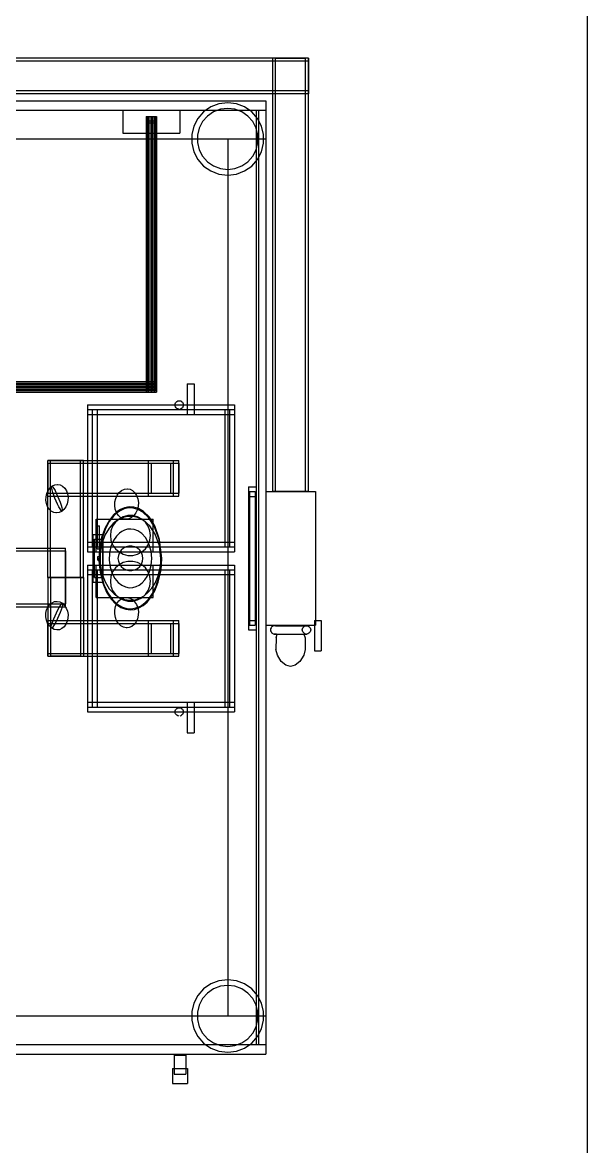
# Model space of a CAD drawing. Header units: millimetres. Extents: x -1355 to 669, y -1138 to 733.
# Drawn here: x 372 to 669, y -730 to -140 of the extents above; entities that cross this region are included whole.
import ezdxf

# ---------------------------------------------------------------- set-up
doc = ezdxf.new("R2010")
doc.units = ezdxf.units.MM
for name, color, linetype in [('BORDER', 7, 'Continuous'), ('HIDDEN', 8, 'Continuous'), ('VISIBLE', 7, 'Continuous')]:
    doc.layers.add(name, color=color, linetype=linetype)

msp = doc.modelspace()

# ---------------------------------------------------------------- linework, layer by layer
at = {"layer": 'BORDER'}
msp.add_lwpolyline([(-1355.28, -1138.44), (668.65, -1138.44), (668.65, 733.43), (-1355.28, 733.43)], close=True, dxfattribs=at)
at = {"layer": 'HIDDEN'}
for points in [[(522.35, -158.85), (-26.85, -158.85)], [(522.35, -158.85), (503.65, -158.85)], [(503.65, -386.2), (503.65, -158.85)], [(505.15, -386.2), (505.15, -158.85)], [(505.15, -386.2), (505.15, -158.85)], [(505.15, -158.85), (520.85, -158.85)], [(505.15, -158.85), (520.85, -158.85)], [(520.85, -386.2), (520.85, -158.85)], [(520.85, -386.2), (520.85, -158.85)], [(522.35, -386.2), (522.35, -158.85)], [(522.35, -158.85), (522.35, -177.55)], [(522.35, -160.35), (-26.85, -160.35)], [(522.35, -160.35), (-26.85, -160.35)], [(522.35, -176.05), (522.35, -160.35)], [(522.35, -176.05), (522.35, -160.35)], [(522.35, -176.05), (-26.85, -176.05)], [(522.35, -176.05), (-26.85, -176.05)], [(-500, -181.2), (500, -181.2)], [(-500, -181.2), (500, -181.2)], [(-500, -181.2), (500, -181.2)], [(-500, -181.2), (500, -181.2)], [(-500, -181.2), (500, -181.2)], [(-500, -181.2), (500, -181.2)], [(-500, -181.2), (500, -181.2)], [(522.35, -177.55), (-26.85, -177.55)], [(475.45, -182.75), (471.17, -184.37)], [(480, -182.2), (475.45, -182.75)], [(484.55, -182.75), (480, -182.2)], [(488.83, -184.37), (484.55, -182.75)], [(500, -181.2), (500, -681.2)], [(500, -181.2), (500, -681.2)], [(500, -181.2), (500, -681.2)], [(500, -181.2), (500, -186.2)], [(500, -181.2), (500, -186.2)], [(500, -181.2), (500, -201.2)], [(500, -181.2), (500, -201.2)], [(-500, -186.2), (500, -186.2)], [(-500, -186.2), (500, -186.2)], [(3.75, -186.2), (496.25, -186.2)], [(3.75, -186.2), (496.25, -186.2)], [(425, -186.2), (455, -186.2)], [(425, -186.2), (455, -186.2)], [(425, -186.2), (425, -198.2)], [(425, -186.2), (425, -198.2)], [(455, -186.2), (455, -198.2)], [(455, -186.2), (455, -198.2)], [(467.4, -186.98), (464.36, -190.41)], [(471.17, -184.37), (467.4, -186.98)], [(472.56, -187.03), (469.39, -189.22)], [(476.17, -185.66), (472.56, -187.03)], [(480, -185.2), (476.17, -185.66)], [(483.83, -185.66), (480, -185.2)], [(487.44, -187.03), (483.83, -185.66)], [(490.61, -189.22), (487.44, -187.03)], [(492.6, -186.98), (488.83, -184.37)], [(495.64, -190.41), (492.6, -186.98)], [(495, -186.2), (500, -186.2)], [(495, -186.2), (500, -186.2)], [(495, -186.2), (495, -676.2)], [(495, -186.2), (495, -676.2)], [(496.25, -186.2), (496.25, -676.2)], [(496.25, -186.2), (496.25, -676.2)], [(500, -186.2), (500, -676.2)], [(500, -186.2), (500, -676.2)], [(437.25, -189.45), (442.75, -189.45)], [(437.25, -189.45), (442.75, -189.45)], [(437.25, -189.45), (437.25, -333.95)], [(437.25, -189.45), (437.25, -333.95)], [(437.25, -191.7), (442.75, -191.7)], [(437.25, -191.7), (442.75, -191.7)], [(437.25, -191.7), (437.25, -192.7)], [(437.25, -191.7), (437.25, -192.7)], [(437.25, -192.7), (442.75, -192.7)], [(437.25, -192.7), (442.75, -192.7)], [(438.05, -189.95), (438.75, -189.95)], [(438.05, -189.95), (438.75, -189.95)], [(438.05, -189.95), (438.05, -333.45)], [(438.05, -189.95), (438.05, -333.45)], [(438.05, -192.7), (438.75, -192.7)], [(438.05, -192.7), (438.75, -192.7)], [(438.05, -192.7), (438.05, -193.05)], [(438.05, -192.7), (438.05, -193.05)], [(438.05, -193.05), (438.75, -193.05)], [(438.05, -193.05), (438.75, -193.05)], [(438.75, -189.95), (438.75, -333.45)], [(438.75, -189.95), (438.75, -333.45)], [(438.75, -192.7), (438.75, -193.05)], [(438.75, -192.7), (438.75, -193.05)], [(439.65, -189.95), (440.35, -189.95)], [(439.65, -189.95), (440.35, -189.95)], [(439.65, -189.95), (439.65, -333.45)], [(439.65, -189.95), (439.65, -333.45)], [(439.65, -192.7), (440.35, -192.7)], [(439.65, -192.7), (440.35, -192.7)], [(439.65, -192.7), (439.65, -193.05)], [(439.65, -192.7), (439.65, -193.05)], [(439.65, -193.05), (440.35, -193.05)], [(439.65, -193.05), (440.35, -193.05)], [(440.35, -189.95), (440.35, -333.45)], [(440.35, -189.95), (440.35, -333.45)], [(440.35, -192.7), (440.35, -193.05)], [(440.35, -192.7), (440.35, -193.05)], [(441.25, -189.95), (441.95, -189.95)], [(441.25, -189.95), (441.95, -189.95)], [(441.25, -189.95), (441.25, -333.45)], [(441.25, -189.95), (441.25, -333.45)], [(441.25, -192.7), (441.95, -192.7)], [(441.25, -192.7), (441.95, -192.7)], [(441.25, -192.7), (441.25, -193.05)], [(441.25, -192.7), (441.25, -193.05)], [(441.25, -193.05), (441.95, -193.05)], [(441.25, -193.05), (441.95, -193.05)], [(441.95, -189.95), (441.95, -333.45)], [(441.95, -189.95), (441.95, -333.45)], [(441.95, -192.7), (441.95, -193.05)], [(441.95, -192.7), (441.95, -193.05)], [(442.75, -189.45), (442.75, -333.95)], [(442.75, -189.45), (442.75, -333.95)], [(442.75, -191.7), (442.75, -192.7)], [(442.75, -191.7), (442.75, -192.7)], [(462.23, -194.46), (461.14, -198.91)], [(464.36, -190.41), (462.23, -194.46)], [(466.83, -192.11), (465.04, -195.52)], [(469.39, -189.22), (466.83, -192.11)], [(493.17, -192.11), (490.61, -189.22)], [(494.96, -195.52), (493.17, -192.11)], [(497.77, -194.46), (495.64, -190.41)], [(498.86, -198.91), (497.77, -194.46)], [(425, -198.2), (455, -198.2)], [(425, -198.2), (455, -198.2)], [(461.14, -198.91), (461.14, -203.49)], [(465.04, -195.52), (464.12, -199.27)], [(464.12, -199.27), (464.12, -203.13)], [(495.88, -199.27), (494.96, -195.52)], [(495.88, -203.13), (495.88, -199.27)], [(498.86, -203.49), (498.86, -198.91)], [(-500, -201.2), (500, -201.2)], [(-500, -201.2), (500, -201.2)], [(461.14, -203.49), (462.23, -207.94)], [(464.12, -203.13), (465.04, -206.87)], [(480, -201.2), (500, -201.2)], [(480, -201.2), (500, -201.2)], [(480, -201.2), (480, -661.2)], [(480, -201.2), (480, -661.2)], [(494.96, -206.87), (495.88, -203.13)], [(497.77, -207.94), (498.86, -203.49)], [(500, -201.2), (500, -661.2)], [(500, -201.2), (500, -661.2)], [(462.23, -207.94), (464.36, -211.99)], [(464.36, -211.99), (467.4, -215.42)], [(465.04, -206.87), (466.83, -210.29)], [(466.83, -210.29), (469.39, -213.17)], [(490.61, -213.17), (493.17, -210.29)], [(492.6, -215.42), (495.64, -211.99)], [(493.17, -210.29), (494.96, -206.87)], [(495.64, -211.99), (497.77, -207.94)], [(467.4, -215.42), (471.17, -218.02)], [(469.39, -213.17), (472.56, -215.37)], [(471.17, -218.02), (475.45, -219.65)], [(472.56, -215.37), (476.17, -216.73)], [(476.17, -216.73), (480, -217.2)], [(480, -217.2), (483.83, -216.73)], [(483.83, -216.73), (487.44, -215.37)], [(484.55, -219.65), (488.83, -218.02)], [(487.44, -215.37), (490.61, -213.17)], [(488.83, -218.02), (492.6, -215.42)], [(475.45, -219.65), (480, -220.2)], [(480, -220.2), (484.55, -219.65)], [(-137.75, -328.45), (442.75, -328.45)], [(-137.75, -328.45), (442.75, -328.45)], [(-137.25, -329.25), (442.25, -329.25)], [(-137.25, -329.25), (442.25, -329.25)], [(-137.25, -329.95), (442.25, -329.95)], [(-137.25, -329.95), (442.25, -329.95)], [(442.25, -329.25), (442.25, -329.95)], [(442.25, -329.25), (442.25, -329.95)], [(442.75, -328.45), (442.75, -333.95)], [(442.75, -328.45), (442.75, -333.95)], [(458.85, -329.7), (462.35, -329.7)], [(458.85, -329.7), (462.35, -329.7)], [(458.85, -329.7), (458.85, -345.7)], [(458.85, -329.7), (458.85, -345.7)], [(462.35, -329.7), (462.35, -345.7)], [(462.35, -329.7), (462.35, -345.7)], [(-137.75, -333.95), (442.75, -333.95)], [(-137.75, -333.95), (442.75, -333.95)], [(-137.25, -330.85), (442.25, -330.85)], [(-137.25, -330.85), (442.25, -330.85)], [(-137.25, -331.55), (442.25, -331.55)], [(-137.25, -331.55), (442.25, -331.55)], [(-137.25, -332.45), (442.25, -332.45)], [(-137.25, -332.45), (442.25, -332.45)], [(-137.25, -333.15), (442.25, -333.15)], [(-137.25, -333.15), (442.25, -333.15)], [(437.25, -333.95), (442.75, -333.95)], [(437.25, -333.95), (442.75, -333.95)], [(438.05, -333.45), (438.75, -333.45)], [(438.05, -333.45), (438.75, -333.45)], [(439.65, -333.45), (440.35, -333.45)], [(439.65, -333.45), (440.35, -333.45)], [(441.25, -333.45), (441.95, -333.45)], [(441.25, -333.45), (441.95, -333.45)], [(442.25, -330.85), (442.25, -331.55)], [(442.25, -330.85), (442.25, -331.55)], [(442.25, -332.45), (442.25, -333.15)], [(442.25, -332.45), (442.25, -333.15)], [(406.5, -340.7), (483.5, -340.7)], [(406.5, -340.7), (483.5, -340.7)], [(406.5, -340.7), (406.5, -345.7)], [(406.5, -340.7), (406.5, -345.7)], [(452.4, -340.7), (452.46, -340.17)], [(452.46, -341.22), (452.4, -340.7)], [(452.46, -340.17), (452.65, -339.68)], [(452.65, -341.72), (452.46, -341.22)], [(452.65, -339.68), (452.95, -339.24)], [(452.95, -342.16), (452.65, -341.72)], [(452.95, -339.24), (453.35, -338.89)], [(453.35, -338.89), (453.82, -338.64)], [(453.82, -338.64), (454.34, -338.51)], [(454.34, -338.51), (454.87, -338.51)], [(454.87, -338.51), (455.38, -338.64)], [(455.38, -338.64), (455.85, -338.89)], [(455.85, -338.89), (456.25, -339.24)], [(456.25, -339.24), (456.55, -339.68)], [(456.55, -341.72), (456.25, -342.16)], [(456.55, -339.68), (456.74, -340.17)], [(456.74, -341.22), (456.55, -341.72)], [(456.74, -340.17), (456.8, -340.7)], [(456.8, -340.7), (456.74, -341.22)], [(483.5, -340.7), (483.5, -345.7)], [(483.5, -340.7), (483.5, -345.7)], [(406.5, -343.2), (411.5, -343.2)], [(406.5, -343.2), (411.5, -343.2)], [(406.5, -343.2), (406.5, -415.2)], [(406.5, -343.2), (406.5, -415.2)], [(406.5, -345.7), (483.5, -345.7)], [(406.5, -345.7), (483.5, -345.7)], [(409, -343.2), (481, -343.2)], [(409, -343.2), (481, -343.2)], [(409, -343.2), (409, -415.2)], [(409, -343.2), (409, -415.2)], [(409, -343.2), (481, -343.2)], [(409, -343.2), (481, -343.2)], [(409, -343.2), (409, -415.2)], [(409, -343.2), (409, -415.2)], [(411.5, -343.2), (411.5, -415.2)], [(411.5, -343.2), (411.5, -415.2)], [(453.35, -342.51), (452.95, -342.16)], [(453.82, -342.76), (453.35, -342.51)], [(454.35, -342.89), (453.82, -342.76)], [(455.38, -342.76), (454.87, -342.88)], [(455.85, -342.51), (455.38, -342.76)], [(456.25, -342.16), (455.85, -342.51)], [(458.85, -345.7), (462.35, -345.7)], [(458.85, -345.7), (462.35, -345.7)], [(478.5, -343.2), (483.5, -343.2)], [(478.5, -343.2), (483.5, -343.2)], [(478.5, -343.2), (478.5, -415.2)], [(478.5, -343.2), (478.5, -415.2)], [(481, -343.2), (481, -415.2)], [(481, -343.2), (481, -415.2)], [(481, -343.2), (481, -415.2)], [(481, -343.2), (481, -415.2)], [(483.5, -343.2), (483.5, -415.2)], [(483.5, -343.2), (483.5, -415.2)], [(385.65, -431.2), (385.65, -369.85)], [(404.35, -369.85), (385.65, -369.85)], [(404.35, -369.85), (385.65, -369.85)], [(385.65, -431.2), (385.65, -369.85)], [(385.65, -369.85), (454.35, -369.85)], [(385.65, -388.55), (385.65, -369.85)], [(385.65, -369.85), (454.35, -369.85)], [(385.65, -388.55), (385.65, -369.85)], [(385.65, -371.35), (454.35, -371.35)], [(385.65, -371.35), (454.35, -371.35)], [(385.65, -371.35), (385.65, -387.05)], [(385.65, -371.35), (385.65, -387.05)], [(387.15, -431.2), (387.15, -369.85)], [(387.15, -431.2), (387.15, -369.85)], [(387.15, -369.85), (402.85, -369.85)], [(387.15, -369.85), (402.85, -369.85)], [(402.85, -431.2), (402.85, -369.85)], [(402.85, -431.2), (402.85, -369.85)], [(404.35, -431.2), (404.35, -369.85)], [(404.35, -431.2), (404.35, -369.85)], [(438.41, -369.85), (451.59, -369.85)], [(438.41, -369.85), (451.59, -369.85)], [(438.41, -388.55), (438.41, -369.85)], [(438.41, -388.55), (438.41, -369.85)], [(439.91, -371.35), (450.09, -371.35)], [(439.91, -371.35), (439.91, -387.05)], [(439.91, -371.35), (450.09, -371.35)], [(439.91, -371.35), (439.91, -387.05)], [(450.09, -371.35), (450.09, -387.05)], [(450.09, -371.35), (450.09, -387.05)], [(451.59, -388.55), (451.59, -369.85)], [(451.59, -388.55), (451.59, -369.85)], [(454.35, -388.55), (454.35, -369.85)], [(454.35, -388.55), (454.35, -369.85)], [(454.35, -371.35), (454.35, -387.05)], [(454.35, -371.35), (454.35, -387.05)], [(388.08, -383.23), (389.41, -382.61)], [(389.41, -382.61), (390.81, -382.42)], [(390.81, -382.42), (391.01, -382.43)], [(391.01, -382.43), (392.19, -382.66)], [(392.19, -382.66), (393.48, -383.33)], [(384.69, -390.7), (384.77, -388.9)], [(384.77, -388.9), (385.18, -387.15)], [(385.18, -387.15), (385.9, -385.56)], [(385.65, -387.05), (454.35, -387.05)], [(385.65, -387.05), (454.35, -387.05)], [(385.65, -388.55), (454.35, -388.55)], [(385.65, -388.55), (454.35, -388.55)], [(385.9, -385.56), (386.88, -384.23)], [(386.88, -384.23), (388.08, -383.23)], [(387.62, -383.6), (387.71, -383.28)], [(387.7, -384.29), (387.62, -383.6)], [(387.94, -385.31), (387.7, -384.29)], [(387.71, -383.28), (387.73, -383.26)], [(387.73, -383.26), (387.96, -383.34)], [(388.33, -386.59), (387.94, -385.31)], [(387.96, -383.34), (388.36, -383.78)], [(388.85, -388.07), (388.33, -386.59)], [(388.36, -383.78), (388.88, -384.58)], [(389.46, -389.65), (388.85, -388.07)], [(388.88, -384.58), (389.5, -385.69)], [(389.5, -385.69), (390.17, -387.05)], [(390.17, -387.05), (390.87, -388.57)], [(390.87, -388.57), (391.54, -390.16)], [(393.48, -383.33), (394.59, -384.37)], [(394.59, -384.37), (395.46, -385.74)], [(395.46, -385.74), (396.04, -387.35)], [(396.04, -387.35), (396.31, -389.11)], [(421.32, -389.76), (422.09, -388.06)], [(422.09, -388.06), (423.14, -386.64)], [(423.14, -386.64), (424.42, -385.57)], [(424.42, -385.57), (425.84, -384.91)], [(425.84, -384.91), (427.33, -384.71)], [(427.33, -384.71), (427.55, -384.72)], [(427.55, -384.72), (428.81, -384.97)], [(428.81, -384.97), (430.18, -385.68)], [(430.18, -385.68), (431.36, -386.8)], [(431.36, -386.8), (432.29, -388.26)], [(432.29, -388.26), (432.91, -389.97)], [(438.41, -388.55), (451.59, -388.55)], [(438.41, -388.55), (451.59, -388.55)], [(439.91, -387.05), (450.09, -387.05)], [(439.91, -387.05), (450.09, -387.05)], [(491, -383.7), (495, -383.7)], [(491, -383.7), (495, -383.7)], [(491, -383.7), (491, -458.7)], [(491, -383.7), (491, -458.7)], [(491, -383.7), (495, -383.7)], [(491, -383.7), (495, -383.7)], [(491, -383.7), (491, -458.7)], [(491, -383.7), (491, -458.7)], [(491, -383.7), (495, -383.7)], [(491, -383.7), (495, -383.7)], [(491, -383.7), (491, -388.7)], [(491, -383.7), (491, -388.7)], [(491, -388.7), (495, -388.7)], [(491, -388.7), (495, -388.7)], [(491.5, -386.2), (494.5, -386.2)], [(491.5, -386.2), (494.5, -386.2)], [(491.5, -386.2), (491.5, -456.2)], [(491.5, -386.2), (491.5, -456.2)], [(494.5, -386.2), (494.5, -456.2)], [(494.5, -386.2), (494.5, -456.2)], [(495, -383.7), (495, -458.7)], [(495, -383.7), (495, -458.7)], [(495, -383.7), (495, -458.7)], [(495, -383.7), (495, -458.7)], [(495, -383.7), (495, -388.7)], [(495, -383.7), (495, -388.7)], [(500, -386.2), (526, -386.2)], [(500, -386.2), (500, -456.2)], [(500, -386.2), (500, -456.2)], [(522.35, -386.2), (503.65, -386.2)], [(522.35, -386.2), (503.65, -386.2)], [(505.15, -386.2), (520.85, -386.2)], [(505.15, -386.2), (520.85, -386.2)], [(526, -386.2), (526, -456.2)], [(384.96, -392.46), (384.69, -390.7)], [(385.54, -394.07), (384.96, -392.46)], [(386.41, -395.44), (385.54, -394.07)], [(390.13, -391.25), (389.46, -389.65)], [(390.83, -392.77), (390.13, -391.25)], [(391.5, -394.13), (390.83, -392.77)], [(392.12, -395.24), (391.5, -394.13)], [(391.54, -390.16), (392.15, -391.75)], [(392.15, -391.75), (392.67, -393.23)], [(392.67, -393.23), (393.06, -394.51)], [(393.06, -394.51), (393.3, -395.53)], [(395.1, -394.25), (394.12, -395.59)], [(395.82, -392.67), (395.1, -394.25)], [(396.23, -390.92), (395.82, -392.67)], [(396.31, -389.11), (396.23, -390.92)], [(420.81, -393.55), (420.89, -391.62)], [(421.09, -395.42), (420.81, -393.55)], [(420.89, -391.62), (421.32, -389.76)], [(425.99, -394.65), (423.85, -395.55)], [(428.05, -394.78), (425.78, -395.27)], [(428.3, -394.22), (425.99, -394.65)], [(430.44, -394.84), (428.05, -394.78)], [(430.72, -394.35), (428.3, -394.22)], [(432.87, -395.51), (430.44, -394.84)], [(433.18, -395.08), (430.72, -394.35)], [(433.11, -393.78), (432.68, -395.64)], [(432.91, -389.97), (433.19, -391.85)], [(433.19, -391.85), (433.11, -393.78)], [(387.52, -396.49), (386.41, -395.44)], [(388.81, -397.16), (387.52, -396.49)], [(389.87, -397.38), (388.81, -397.16)], [(390.19, -397.4), (389.87, -397.38)], [(391.59, -397.21), (390.19, -397.4)], [(392.92, -396.59), (391.59, -397.21)], [(392.64, -396.04), (392.12, -395.24)], [(393.04, -396.48), (392.64, -396.04)], [(394.12, -395.59), (392.92, -396.59)], [(393.27, -396.56), (393.04, -396.48)], [(393.29, -396.54), (393.27, -396.56)], [(393.38, -396.22), (393.29, -396.54)], [(393.3, -395.53), (393.38, -396.22)], [(411, -417.7), (411, -400.7)], [(411, -417.7), (411, -400.7)], [(411, -400.7), (441, -400.7)], [(411, -400.7), (441, -400.7)], [(420.11, -399.1), (417.95, -401.88)], [(420.18, -398.37), (417.99, -401.09)], [(421.8, -397.51), (420.11, -399.1)], [(421.91, -396.82), (420.18, -398.37)], [(421.71, -397.14), (421.09, -395.42)], [(423.04, -400.56), (421.14, -402.24)], [(423.04, -400.56), (421.14, -402.24)], [(422.64, -398.6), (421.71, -397.14)], [(423.64, -400.47), (421.74, -401.59)], [(423.68, -396.21), (421.8, -397.51)], [(423.85, -395.55), (421.91, -396.82)], [(423.82, -399.72), (422.64, -398.6)], [(425.28, -399.38), (423.04, -400.56)], [(425.28, -399.38), (423.04, -400.56)], [(425.76, -399.65), (423.64, -400.47)], [(425.78, -395.27), (423.68, -396.21)], [(425.19, -400.43), (423.82, -399.72)], [(426.32, -400.67), (425.19, -400.43)], [(427.73, -398.77), (425.28, -399.38)], [(427.73, -398.77), (425.28, -399.38)], [(428.06, -399.24), (425.76, -399.65)], [(426.67, -400.69), (426.32, -400.67)], [(428.16, -400.48), (426.67, -400.69)], [(430.27, -398.77), (427.73, -398.77)], [(430.27, -398.77), (427.73, -398.77)], [(430.49, -399.29), (428.06, -399.24)], [(429.58, -399.83), (428.16, -400.48)], [(430.86, -398.76), (429.58, -399.83)], [(432.72, -399.38), (430.27, -398.77)], [(432.72, -399.38), (430.27, -398.77)], [(433.23, -399.98), (430.49, -399.29)], [(431.91, -397.33), (430.86, -398.76)], [(432.68, -395.64), (431.91, -397.33)], [(434.96, -400.56), (432.72, -399.38)], [(434.96, -400.56), (432.72, -399.38)], [(435.53, -396.99), (432.87, -395.51)], [(435.85, -396.64), (433.18, -395.08)], [(436.19, -401.55), (433.23, -399.98)], [(436.86, -402.24), (434.96, -400.56)], [(436.86, -402.24), (434.96, -400.56)], [(438.48, -399.76), (435.53, -396.99)], [(438.81, -399.49), (435.85, -396.64)], [(441.41, -404.24), (438.48, -399.76)], [(441.75, -404.06), (438.81, -399.49)], [(441, -417.7), (441, -400.7)], [(441, -417.7), (441, -400.7)], [(411.6, -416.2), (411.6, -404.2)], [(411.6, -416.2), (411.6, -404.2)], [(411.6, -404.2), (412.8, -404.2)], [(411.6, -404.2), (412.8, -404.2)], [(412.8, -416.2), (412.8, -404.2)], [(412.8, -416.2), (412.8, -404.2)], [(415.73, -405.15), (413.92, -410.24)], [(415.75, -406.03), (414.03, -411.18)], [(417.85, -405.42), (415.66, -409.04)], [(417.99, -401.09), (415.73, -405.15)], [(417.95, -401.88), (415.75, -406.03)], [(420.04, -402.98), (417.85, -405.42)], [(418.81, -406.69), (418.5, -409.2)], [(418.81, -406.69), (418.5, -409.2)], [(419.7, -404.32), (418.81, -406.69)], [(419.7, -404.32), (418.81, -406.69)], [(421.14, -402.24), (419.7, -404.32)], [(421.14, -402.24), (419.7, -404.32)], [(421.74, -401.59), (420.04, -402.98)], [(425.98, -406.37), (424.55, -407.07)], [(427.55, -405.93), (425.98, -406.37)], [(429.23, -405.8), (427.55, -405.93)], [(430.97, -406.04), (429.23, -405.8)], [(432.91, -406.77), (430.97, -406.04)], [(434.93, -408.14), (432.91, -406.77)], [(439.16, -404.21), (436.19, -401.55)], [(438.3, -404.32), (436.86, -402.24)], [(438.3, -404.32), (436.86, -402.24)], [(439.19, -406.69), (438.3, -404.32)], [(439.19, -406.69), (438.3, -404.32)], [(442.07, -408.51), (439.16, -404.21)], [(439.5, -409.2), (439.19, -406.69)], [(439.5, -409.2), (439.19, -406.69)], [(444.01, -411.37), (441.41, -404.24)], [(444.34, -411.27), (441.75, -404.06)], [(409.5, -433.7), (409.5, -408.7)], [(409.5, -433.7), (409.5, -408.7)], [(409.5, -408.7), (414.5, -408.7)], [(409.5, -408.7), (414.5, -408.7)], [(410.25, -431.2), (410.25, -411.2)], [(410.25, -431.2), (410.25, -411.2)], [(410.25, -411.2), (414.75, -411.2)], [(410.25, -411.2), (414.75, -411.2)], [(413.92, -410.24), (412.79, -416.12)], [(414.03, -411.18), (413.03, -417.09)], [(415.66, -409.04), (414, -413.54)], [(414.5, -433.7), (414.5, -408.7)], [(414.5, -433.7), (414.5, -408.7)], [(414.75, -431.2), (414.75, -411.2)], [(414.75, -431.2), (414.75, -411.2)], [(418.5, -409.2), (418.81, -411.71)], [(418.5, -409.2), (418.81, -411.71)], [(420.09, -411.87), (418.78, -414.89)], [(418.81, -411.71), (419.7, -414.08)], [(418.81, -411.71), (419.7, -414.08)], [(421.72, -409.5), (420.09, -411.87)], [(423.29, -407.95), (421.72, -409.5)], [(424.55, -407.07), (423.29, -407.95)], [(436.89, -410.27), (434.93, -408.14)], [(438.71, -413.52), (436.89, -410.27)], [(438.3, -414.08), (439.19, -411.71)], [(438.3, -414.08), (439.19, -411.71)], [(439.19, -411.71), (439.5, -409.2)], [(439.19, -411.71), (439.5, -409.2)], [(444.26, -414.59), (442.07, -408.51)], [(445.17, -421.2), (444.01, -411.37)], [(445.5, -421.2), (444.34, -411.27)], [(64.6, -415.8), (395, -415.8)], [(64.6, -415.8), (395, -415.8)], [(64.6, -417.3), (395, -417.3)], [(64.6, -417.3), (395, -417.3)], [(395, -446.6), (395, -415.8)], [(395, -446.6), (395, -415.8)], [(395, -417.3), (395, -445.1)], [(395, -417.3), (395, -445.1)], [(406.5, -412.7), (483.5, -412.7)], [(406.5, -412.7), (483.5, -412.7)], [(406.5, -412.7), (406.5, -417.7)], [(406.5, -412.7), (406.5, -417.7)], [(406.5, -415.2), (411.5, -415.2)], [(406.5, -415.2), (411.5, -415.2)], [(406.5, -417.7), (483.5, -417.7)], [(406.5, -417.7), (483.5, -417.7)], [(409, -415.2), (481, -415.2)], [(409, -415.2), (481, -415.2)], [(409, -415.2), (481, -415.2)], [(409, -415.2), (481, -415.2)], [(411, -417.7), (441, -417.7)], [(411, -417.7), (441, -417.7)], [(411.6, -416.2), (412.8, -416.2)], [(411.6, -416.2), (412.8, -416.2)], [(412.79, -416.12), (412.52, -422.41)], [(413.03, -417.09), (412.88, -423.33)], [(414, -413.54), (413.11, -418.65)], [(417.99, -418.41), (417.82, -422.17)], [(418.78, -414.89), (417.99, -418.41)], [(419.7, -414.08), (421.14, -416.16)], [(419.7, -414.08), (421.14, -416.16)], [(421.14, -416.16), (423.04, -417.84)], [(421.14, -416.16), (423.04, -417.84)], [(423.24, -418.18), (422.69, -419.64)], [(423.24, -418.18), (422.69, -419.64)], [(423.04, -417.84), (425.28, -419.02)], [(423.04, -417.84), (425.28, -419.02)], [(424.13, -416.89), (423.24, -418.18)], [(424.13, -416.89), (423.24, -418.18)], [(425.31, -415.85), (424.13, -416.89)], [(425.31, -415.85), (424.13, -416.89)], [(426.7, -415.12), (425.31, -415.85)], [(426.7, -415.12), (425.31, -415.85)], [(428.22, -414.75), (426.7, -415.12)], [(428.22, -414.75), (426.7, -415.12)], [(429.78, -414.75), (428.22, -414.75)], [(429.78, -414.75), (428.22, -414.75)], [(431.3, -415.12), (429.78, -414.75)], [(431.3, -415.12), (429.78, -414.75)], [(432.69, -415.85), (431.3, -415.12)], [(432.69, -415.85), (431.3, -415.12)], [(433.87, -416.89), (432.69, -415.85)], [(433.87, -416.89), (432.69, -415.85)], [(432.72, -419.02), (434.96, -417.84)], [(432.72, -419.02), (434.96, -417.84)], [(434.76, -418.18), (433.87, -416.89)], [(434.76, -418.18), (433.87, -416.89)], [(435.31, -419.64), (434.76, -418.18)], [(435.31, -419.64), (434.76, -418.18)], [(434.96, -417.84), (436.86, -416.16)], [(434.96, -417.84), (436.86, -416.16)], [(436.86, -416.16), (438.3, -414.08)], [(436.86, -416.16), (438.3, -414.08)], [(439.86, -417.44), (438.71, -413.52)], [(440.2, -421.2), (439.86, -417.44)], [(445, -421.2), (444.26, -414.59)], [(478.5, -415.2), (483.5, -415.2)], [(478.5, -415.2), (483.5, -415.2)], [(483.5, -412.7), (483.5, -417.7)], [(483.5, -412.7), (483.5, -417.7)], [(411.9, -422.1), (411.9, -420.3)], [(411.9, -422.1), (411.9, -420.3)], [(411.9, -420.3), (412.9, -420.3)], [(411.9, -420.3), (412.9, -420.3)], [(411.9, -422.1), (412.9, -422.1)], [(411.9, -422.1), (412.9, -422.1)], [(412.52, -422.41), (413.13, -428.6)], [(412.88, -423.33), (413.63, -429.39)], [(412.9, -422.1), (412.9, -420.3)], [(412.9, -422.1), (412.9, -420.3)], [(413.11, -418.65), (413.13, -423.97)], [(413.13, -423.97), (414.06, -429.06)], [(417.82, -422.17), (418.32, -425.85)], [(422.69, -419.64), (422.5, -421.2)], [(422.69, -419.64), (422.5, -421.2)], [(422.5, -421.2), (422.69, -422.75)], [(422.5, -421.2), (422.69, -422.75)], [(422.69, -422.75), (423.24, -424.22)], [(422.69, -422.75), (423.24, -424.22)], [(425.28, -423.38), (423.04, -424.56)], [(425.28, -423.38), (423.04, -424.56)], [(423.24, -424.22), (424.13, -425.51)], [(423.24, -424.22), (424.13, -425.51)], [(425.28, -419.02), (427.73, -419.62)], [(425.28, -419.02), (427.73, -419.62)], [(427.73, -422.77), (425.28, -423.38)], [(427.73, -422.77), (425.28, -423.38)], [(427.73, -419.62), (430.27, -419.62)], [(427.73, -419.62), (430.27, -419.62)], [(430.27, -422.77), (427.73, -422.77)], [(430.27, -422.77), (427.73, -422.77)], [(430.27, -419.62), (432.72, -419.02)], [(430.27, -419.62), (432.72, -419.02)], [(432.72, -423.38), (430.27, -422.77)], [(432.72, -423.38), (430.27, -422.77)], [(434.96, -424.56), (432.72, -423.38)], [(434.96, -424.56), (432.72, -423.38)], [(433.87, -425.51), (434.76, -424.22)], [(433.87, -425.51), (434.76, -424.22)], [(434.76, -424.22), (435.31, -422.75)], [(434.76, -424.22), (435.31, -422.75)], [(435.5, -421.2), (435.31, -419.64)], [(435.5, -421.2), (435.31, -419.64)], [(435.31, -422.75), (435.5, -421.2)], [(435.31, -422.75), (435.5, -421.2)], [(439.87, -424.93), (440.12, -423.02)], [(440.12, -423.02), (440.2, -421.2)], [(444.61, -426.05), (444.91, -423.57)], [(444.91, -423.57), (445, -421.2)], [(444.93, -425.74), (445.17, -421.2)], [(445.07, -427.32), (445.5, -421.2)], [(406.5, -424.7), (483.5, -424.7)], [(406.5, -424.7), (483.5, -424.7)], [(406.5, -424.7), (406.5, -429.7)], [(406.5, -424.7), (406.5, -429.7)], [(406.5, -427.2), (411.5, -427.2)], [(406.5, -427.2), (411.5, -427.2)], [(406.5, -427.2), (406.5, -499.2)], [(406.5, -427.2), (406.5, -499.2)], [(406.5, -429.7), (483.5, -429.7)], [(406.5, -429.7), (483.5, -429.7)], [(409, -427.2), (481, -427.2)], [(409, -427.2), (481, -427.2)], [(409, -427.2), (409, -499.2)], [(409, -427.2), (409, -499.2)], [(409, -427.2), (481, -427.2)], [(409, -427.2), (481, -427.2)], [(409, -427.2), (409, -499.2)], [(409, -427.2), (409, -499.2)], [(411, -441.7), (411, -424.7)], [(411, -441.7), (411, -424.7)], [(411, -424.7), (441, -424.7)], [(411, -424.7), (441, -424.7)], [(411.5, -427.2), (411.5, -499.2)], [(411.5, -427.2), (411.5, -499.2)], [(413.13, -428.6), (414.55, -434.22)], [(413.63, -429.39), (415.14, -434.82)], [(414.06, -429.06), (415.75, -433.52)], [(418.32, -425.85), (419.4, -429.14)], [(419.7, -428.32), (418.81, -430.69)], [(419.7, -428.32), (418.81, -430.69)], [(419.4, -429.14), (420.9, -431.83)], [(421.14, -426.24), (419.7, -428.32)], [(421.14, -426.24), (419.7, -428.32)], [(423.04, -424.56), (421.14, -426.24)], [(423.04, -424.56), (421.14, -426.24)], [(424.13, -425.51), (425.31, -426.55)], [(424.13, -425.51), (425.31, -426.55)], [(425.31, -426.55), (426.7, -427.28)], [(425.31, -426.55), (426.7, -427.28)], [(426.7, -427.28), (428.22, -427.65)], [(426.7, -427.28), (428.22, -427.65)], [(428.22, -427.65), (429.78, -427.65)], [(428.22, -427.65), (429.78, -427.65)], [(429.78, -427.65), (431.3, -427.28)], [(429.78, -427.65), (431.3, -427.28)], [(431.3, -427.28), (432.69, -426.55)], [(431.3, -427.28), (432.69, -426.55)], [(432.69, -426.55), (433.87, -425.51)], [(432.69, -426.55), (433.87, -425.51)], [(436.86, -426.24), (434.96, -424.56)], [(436.86, -426.24), (434.96, -424.56)], [(438.3, -428.32), (436.86, -426.24)], [(438.3, -428.32), (436.86, -426.24)], [(437.84, -430.65), (439.04, -428.02)], [(439.19, -430.69), (438.3, -428.32)], [(439.19, -430.69), (438.3, -428.32)], [(439.04, -428.02), (439.87, -424.93)], [(441, -441.7), (441, -424.7)], [(441, -441.7), (441, -424.7)], [(443.53, -430.41), (444.61, -426.05)], [(443.61, -433.73), (445.07, -427.32)], [(444.13, -430.52), (444.93, -425.74)], [(478.5, -427.2), (483.5, -427.2)], [(478.5, -427.2), (483.5, -427.2)], [(478.5, -427.2), (478.5, -499.2)], [(478.5, -427.2), (478.5, -499.2)], [(481, -427.2), (481, -499.2)], [(481, -427.2), (481, -499.2)], [(481, -427.2), (481, -499.2)], [(481, -427.2), (481, -499.2)], [(483.5, -424.7), (483.5, -429.7)], [(483.5, -424.7), (483.5, -429.7)], [(483.5, -427.2), (483.5, -499.2)], [(483.5, -427.2), (483.5, -499.2)], [(404.35, -431.2), (385.65, -431.2)], [(404.35, -431.2), (385.65, -431.2)], [(385.65, -431.2), (404.35, -431.2)], [(385.65, -431.2), (404.35, -431.2)], [(385.65, -431.2), (385.65, -472.55)], [(385.65, -431.2), (385.65, -472.55)], [(387.15, -431.2), (402.85, -431.2)], [(387.15, -431.2), (402.85, -431.2)], [(387.15, -431.2), (387.15, -472.55)], [(387.15, -431.2), (387.15, -472.55)], [(402.85, -431.2), (387.15, -431.2)], [(402.85, -431.2), (387.15, -431.2)], [(402.85, -431.2), (402.85, -472.55)], [(402.85, -431.2), (402.85, -472.55)], [(404.35, -431.2), (404.35, -472.55)], [(404.35, -431.2), (404.35, -472.55)], [(409.5, -433.7), (414.5, -433.7)], [(409.5, -433.7), (414.5, -433.7)], [(410.25, -431.2), (414.75, -431.2)], [(410.25, -431.2), (414.75, -431.2)], [(414.55, -434.22), (416.56, -438.93)], [(415.14, -434.82), (417.21, -439.31)], [(415.75, -433.52), (417.95, -437.11)], [(418.81, -430.69), (418.5, -433.2)], [(418.81, -430.69), (418.5, -433.2)], [(418.5, -433.2), (418.81, -435.71)], [(418.5, -433.2), (418.81, -435.71)], [(418.81, -435.71), (419.7, -438.08)], [(418.81, -435.71), (419.7, -438.08)], [(420.9, -431.83), (422.62, -433.86)], [(422.62, -433.86), (424.47, -435.28)], [(424.47, -435.28), (426.42, -436.18)], [(426.42, -436.18), (428.38, -436.58)], [(430.27, -436.5), (431.99, -436.04)], [(431.99, -436.04), (433.67, -435.19)], [(433.67, -435.19), (435.25, -433.98)], [(435.25, -433.98), (436.65, -432.44)], [(436.65, -432.44), (437.84, -430.65)], [(438.3, -438.08), (439.19, -435.71)], [(438.3, -438.08), (439.19, -435.71)], [(439.5, -433.2), (439.19, -430.69)], [(439.5, -433.2), (439.19, -430.69)], [(439.19, -435.71), (439.5, -433.2)], [(439.19, -435.71), (439.5, -433.2)], [(440.31, -436.75), (441.92, -434.17)], [(440.56, -439.69), (442.58, -435.57)], [(441.78, -438.28), (443.61, -433.73)], [(441.92, -434.17), (443.53, -430.41)], [(442.58, -435.57), (444.13, -430.52)], [(411, -441.7), (441, -441.7)], [(411, -441.7), (441, -441.7)], [(416.56, -438.93), (418.92, -442.58)], [(417.21, -439.31), (419.59, -442.72)], [(417.95, -437.11), (420.42, -439.77)], [(419.7, -438.08), (421.14, -440.16)], [(419.7, -438.08), (421.14, -440.16)], [(420.42, -439.77), (423.1, -441.65)], [(421.14, -440.16), (423.04, -441.84)], [(421.14, -440.16), (423.04, -441.84)], [(423.04, -441.84), (425.28, -443.02)], [(423.04, -441.84), (425.28, -443.02)], [(423.1, -441.65), (425.94, -442.79)], [(424.24, -442.46), (425.66, -441.85)], [(425.66, -441.85), (426.59, -441.71)], [(426.59, -441.71), (427.15, -441.71)], [(427.15, -441.71), (428.63, -442.03)], [(428.38, -436.58), (430.27, -436.5)], [(428.63, -442.03), (430.02, -442.79)], [(431.44, -442.94), (433.87, -442.15)], [(432.72, -443.02), (434.96, -441.84)], [(432.72, -443.02), (434.96, -441.84)], [(433.87, -442.15), (436.22, -440.83)], [(434.96, -441.84), (436.86, -440.16)], [(434.96, -441.84), (436.86, -440.16)], [(436.22, -440.83), (438.39, -439.01)], [(436.86, -440.16), (438.3, -438.08)], [(436.86, -440.16), (438.3, -438.08)], [(437.73, -444.11), (439.62, -441.86)], [(438.39, -439.01), (440.31, -436.75)], [(438.69, -442.38), (440.56, -439.69)], [(439.62, -441.86), (441.78, -438.28)], [(64.6, -445.1), (395, -445.1)], [(64.6, -445.1), (395, -445.1)], [(64.6, -446.6), (395, -446.6)], [(64.6, -446.6), (395, -446.6)], [(385.1, -448.27), (385.78, -446.71)], [(385.78, -446.71), (386.74, -445.42)], [(386.74, -445.42), (387.91, -444.46)], [(387.91, -444.46), (389.24, -443.89)], [(389.24, -443.89), (390.12, -443.76)], [(390.12, -443.76), (390.64, -443.76)], [(390.64, -443.76), (392.03, -444.06)], [(390.96, -448.21), (391.67, -446.9)], [(391.67, -446.9), (392.32, -445.85)], [(392.03, -444.06), (393.33, -444.77)], [(392.32, -445.85), (392.86, -445.11)], [(393.18, -446.87), (392.74, -448.17)], [(392.86, -445.11), (393.26, -444.72)], [(393.46, -445.83), (393.18, -446.87)], [(393.26, -444.72), (393.46, -444.68)], [(393.33, -444.77), (394.47, -445.87)], [(393.46, -444.68), (393.5, -444.72)], [(393.57, -445.09), (393.46, -445.83)], [(393.5, -444.72), (393.57, -445.09)], [(394.47, -445.87), (395.38, -447.27)], [(395.38, -447.27), (396, -448.91)], [(418.92, -442.58), (421.45, -445.2)], [(419.59, -442.72), (422.13, -445.15)], [(420.84, -448.37), (421.24, -446.53)], [(421.24, -446.53), (421.97, -444.86)], [(421.45, -445.2), (424.03, -446.95)], [(421.97, -444.86), (422.99, -443.48)], [(422.13, -445.15), (424.78, -446.74)], [(422.99, -443.48), (424.24, -442.46)], [(424.03, -446.95), (426.68, -447.93)], [(424.78, -446.74), (427.19, -447.49)], [(425.28, -443.02), (427.73, -443.62)], [(425.28, -443.02), (427.73, -443.62)], [(425.94, -442.79), (428.76, -443.2)], [(426.68, -447.93), (428.99, -448.2)], [(427.19, -447.49), (429.51, -447.65)], [(427.73, -443.62), (430.27, -443.62)], [(427.73, -443.62), (430.27, -443.62)], [(428.76, -443.2), (431.44, -442.94)], [(428.99, -448.2), (431.21, -447.95)], [(429.51, -447.65), (431.89, -447.23)], [(430.02, -442.79), (431.23, -443.96)], [(430.27, -443.62), (432.72, -443.02)], [(430.27, -443.62), (432.72, -443.02)], [(431.21, -447.95), (433.46, -447.2)], [(431.23, -443.96), (432.2, -445.46)], [(431.89, -447.23), (434.28, -446.21)], [(432.2, -445.46), (432.87, -447.21)], [(432.87, -447.21), (433.19, -449.1)], [(433.46, -447.2), (435.65, -445.91)], [(434.28, -446.21), (436.57, -444.58)], [(435.65, -445.91), (437.73, -444.11)], [(436.57, -444.58), (438.69, -442.38)], [(384.7, -451.81), (384.73, -450.01)], [(385, -453.59), (384.7, -451.81)], [(384.73, -450.01), (385.1, -448.27)], [(385.62, -455.22), (385, -453.59)], [(385.65, -453.85), (454.35, -453.85)], [(385.65, -472.55), (385.65, -453.85)], [(385.65, -453.85), (454.35, -453.85)], [(385.65, -472.55), (385.65, -453.85)], [(388.26, -454.32), (388.83, -452.84)], [(388.83, -452.84), (389.5, -451.27)], [(389.5, -451.27), (390.22, -449.69)], [(390.78, -452.8), (390.04, -454.29)], [(390.22, -449.69), (390.96, -448.21)], [(391.5, -451.23), (390.78, -452.8)], [(392.17, -449.66), (391.5, -451.23)], [(392.74, -448.17), (392.17, -449.66)], [(396.27, -452.49), (395.9, -454.22)], [(396, -448.91), (396.3, -450.68)], [(396.3, -450.68), (396.27, -452.49)], [(420.81, -450.3), (420.84, -448.37)], [(421.13, -452.19), (420.81, -450.3)], [(421.8, -453.94), (421.13, -452.19)], [(422.77, -455.44), (421.8, -453.94)], [(432.76, -452.87), (432.03, -454.54)], [(433.16, -451.02), (432.76, -452.87)], [(433.19, -449.1), (433.16, -451.02)], [(438.41, -453.85), (451.59, -453.85)], [(438.41, -453.85), (451.59, -453.85)], [(438.41, -472.55), (438.41, -453.85)], [(438.41, -472.55), (438.41, -453.85)], [(451.59, -472.55), (451.59, -453.85)], [(451.59, -472.55), (451.59, -453.85)], [(454.35, -472.55), (454.35, -453.85)], [(454.35, -472.55), (454.35, -453.85)], [(491, -453.7), (495, -453.7)], [(491, -453.7), (495, -453.7)], [(491, -453.7), (491, -458.7)], [(491, -453.7), (491, -458.7)], [(495, -453.7), (495, -458.7)], [(495, -453.7), (495, -458.7)], [(525.57, -453.7), (526, -453.7)], [(525.57, -453.7), (529.07, -453.7)], [(525.57, -453.7), (525.57, -456.2)], [(525.57, -453.7), (525.57, -469.7)], [(529.07, -453.7), (529.07, -469.7)], [(386.53, -456.63), (385.62, -455.22)], [(385.65, -455.35), (454.35, -455.35)], [(385.65, -455.35), (454.35, -455.35)], [(385.65, -455.35), (385.65, -471.05)], [(385.65, -455.35), (385.65, -471.05)], [(387.67, -457.72), (386.53, -456.63)], [(387.43, -457.4), (387.54, -456.67)], [(387.5, -457.78), (387.43, -457.4)], [(387.54, -457.81), (387.5, -457.78)], [(387.54, -456.67), (387.82, -455.62)], [(387.74, -457.77), (387.54, -457.81)], [(388.97, -458.44), (387.67, -457.72)], [(388.14, -457.39), (387.74, -457.77)], [(387.82, -455.62), (388.26, -454.32)], [(388.68, -456.65), (388.14, -457.39)], [(389.33, -455.59), (388.68, -456.65)], [(390.36, -458.74), (388.97, -458.44)], [(390.04, -454.29), (389.33, -455.59)], [(390.76, -458.74), (390.36, -458.74)], [(391.76, -458.6), (390.76, -458.74)], [(393.09, -458.04), (391.76, -458.6)], [(394.26, -457.08), (393.09, -458.04)], [(395.22, -455.78), (394.26, -457.08)], [(395.9, -454.22), (395.22, -455.78)], [(423.98, -456.6), (422.77, -455.44)], [(425.37, -457.37), (423.98, -456.6)], [(426.85, -457.69), (425.37, -457.37)], [(427.27, -457.69), (426.85, -457.69)], [(428.34, -457.54), (427.27, -457.69)], [(429.76, -456.94), (428.34, -457.54)], [(431.01, -455.92), (429.76, -456.94)], [(432.03, -454.54), (431.01, -455.92)], [(439.91, -455.35), (450.09, -455.35)], [(439.91, -455.35), (439.91, -471.05)], [(439.91, -455.35), (450.09, -455.35)], [(439.91, -455.35), (439.91, -471.05)], [(450.09, -455.35), (450.09, -471.05)], [(450.09, -455.35), (450.09, -471.05)], [(454.35, -455.35), (454.35, -471.05)], [(454.35, -455.35), (454.35, -471.05)], [(491, -458.7), (495, -458.7)], [(491, -458.7), (495, -458.7)], [(491, -458.7), (495, -458.7)], [(491, -458.7), (495, -458.7)], [(491, -458.7), (495, -458.7)], [(491, -458.7), (495, -458.7)], [(491.5, -456.2), (494.5, -456.2)], [(491.5, -456.2), (494.5, -456.2)], [(500, -456.2), (526, -456.2)], [(519.12, -458.7), (519.18, -458.17)], [(519.18, -459.22), (519.12, -458.7)], [(519.18, -458.17), (519.37, -457.68)], [(519.37, -459.72), (519.18, -459.22)], [(519.37, -457.68), (519.67, -457.24)], [(519.67, -460.16), (519.37, -459.72)], [(519.67, -457.24), (520.07, -456.89)], [(520.07, -456.89), (520.54, -456.64)], [(520.54, -456.64), (521.05, -456.52)], [(521.05, -456.52), (521.59, -456.51)], [(520.07, -460.51), (519.67, -460.16)], [(520.54, -460.76), (520.07, -460.51)], [(521.05, -460.88), (520.54, -460.76)], [(385.65, -471.05), (454.35, -471.05)], [(385.65, -471.05), (454.35, -471.05)], [(439.91, -471.05), (450.09, -471.05)], [(439.91, -471.05), (450.09, -471.05)], [(525.57, -469.7), (529.07, -469.7)], [(385.65, -472.55), (404.35, -472.55)], [(385.65, -472.55), (404.35, -472.55)], [(385.65, -472.55), (454.35, -472.55)], [(385.65, -472.55), (454.35, -472.55)], [(402.85, -472.55), (387.15, -472.55)], [(402.85, -472.55), (387.15, -472.55)], [(438.41, -472.55), (451.59, -472.55)], [(438.41, -472.55), (451.59, -472.55)], [(406.5, -496.7), (483.5, -496.7)], [(406.5, -496.7), (483.5, -496.7)], [(406.5, -496.7), (406.5, -501.7)], [(406.5, -496.7), (406.5, -501.7)], [(406.5, -499.2), (411.5, -499.2)], [(406.5, -499.2), (411.5, -499.2)], [(409, -499.2), (481, -499.2)], [(409, -499.2), (481, -499.2)], [(409, -499.2), (481, -499.2)], [(409, -499.2), (481, -499.2)], [(452.46, -501.17), (452.65, -500.68)], [(452.65, -500.68), (452.95, -500.24)], [(452.95, -500.24), (453.35, -499.89)], [(453.35, -499.89), (453.82, -499.64)], [(453.82, -499.64), (454.34, -499.51)], [(454.34, -499.51), (454.87, -499.51)], [(454.87, -499.51), (455.38, -499.64)], [(455.38, -499.64), (455.85, -499.89)], [(455.85, -499.89), (456.25, -500.24)], [(456.25, -500.24), (456.55, -500.68)], [(456.55, -500.68), (456.74, -501.17)], [(458.85, -496.7), (462.35, -496.7)], [(458.85, -496.7), (462.35, -496.7)], [(458.85, -496.7), (458.85, -512.7)], [(458.85, -496.7), (458.85, -512.7)], [(462.35, -496.7), (462.35, -512.7)], [(462.35, -496.7), (462.35, -512.7)], [(478.5, -499.2), (483.5, -499.2)], [(478.5, -499.2), (483.5, -499.2)], [(483.5, -496.7), (483.5, -501.7)], [(483.5, -496.7), (483.5, -501.7)], [(406.5, -501.7), (483.5, -501.7)], [(406.5, -501.7), (483.5, -501.7)], [(452.4, -501.7), (452.46, -501.17)], [(452.46, -502.22), (452.4, -501.7)], [(452.65, -502.72), (452.46, -502.22)], [(452.95, -503.16), (452.65, -502.72)], [(453.35, -503.51), (452.95, -503.16)], [(453.82, -503.76), (453.35, -503.51)], [(454.35, -503.89), (453.82, -503.76)], [(455.38, -503.76), (454.87, -503.88)], [(455.85, -503.51), (455.38, -503.76)], [(456.25, -503.16), (455.85, -503.51)], [(456.55, -502.72), (456.25, -503.16)], [(456.74, -502.22), (456.55, -502.72)], [(456.74, -501.17), (456.8, -501.7)], [(456.8, -501.7), (456.74, -502.22)], [(458.85, -512.7), (462.35, -512.7)], [(458.85, -512.7), (462.35, -512.7)], [(480, -642.2), (475.45, -642.75)], [(484.55, -642.75), (480, -642.2)], [(467.4, -646.98), (464.36, -650.41)], [(471.17, -644.37), (467.4, -646.98)], [(472.56, -647.03), (469.39, -649.22)], [(475.45, -642.75), (471.17, -644.37)], [(476.17, -645.66), (472.56, -647.03)], [(480, -645.2), (476.17, -645.66)], [(483.83, -645.66), (480, -645.2)], [(487.44, -647.03), (483.83, -645.66)], [(488.83, -644.37), (484.55, -642.75)], [(490.61, -649.22), (487.44, -647.03)], [(492.6, -646.98), (488.83, -644.37)], [(495.64, -650.41), (492.6, -646.98)], [(464.36, -650.41), (462.23, -654.46)], [(466.83, -652.11), (465.04, -655.52)], [(469.39, -649.22), (466.83, -652.11)], [(493.17, -652.11), (490.61, -649.22)], [(494.96, -655.52), (493.17, -652.11)], [(497.77, -654.46), (495.64, -650.41)], [(462.23, -654.46), (461.14, -658.91)], [(461.14, -658.91), (461.14, -663.49)], [(465.04, -655.52), (464.12, -659.27)], [(464.12, -659.27), (464.12, -663.13)], [(495.88, -659.27), (494.96, -655.52)], [(495.88, -663.13), (495.88, -659.27)], [(498.86, -658.91), (497.77, -654.46)], [(498.86, -663.49), (498.86, -658.91)], [(-500, -661.2), (500, -661.2)], [(-500, -661.2), (500, -661.2)], [(461.14, -663.49), (462.23, -667.94)], [(464.12, -663.13), (465.04, -666.87)], [(480, -661.2), (500, -661.2)], [(480, -661.2), (500, -661.2)], [(494.96, -666.87), (495.88, -663.13)], [(497.77, -667.94), (498.86, -663.49)], [(500, -661.2), (500, -681.2)], [(500, -661.2), (500, -681.2)], [(462.23, -667.94), (464.36, -671.99)], [(464.36, -671.99), (467.4, -675.42)], [(465.04, -666.87), (466.83, -670.29)], [(466.83, -670.29), (469.39, -673.17)], [(490.61, -673.17), (493.17, -670.29)], [(492.6, -675.42), (495.64, -671.99)], [(493.17, -670.29), (494.96, -666.87)], [(495.64, -671.99), (497.77, -667.94)], [(-500, -676.2), (500, -676.2)], [(-500, -676.2), (500, -676.2)], [(3.75, -676.2), (496.25, -676.2)], [(3.75, -676.2), (496.25, -676.2)], [(467.4, -675.42), (471.17, -678.02)], [(469.39, -673.17), (472.56, -675.37)], [(472.56, -675.37), (476.17, -676.73)], [(476.17, -676.73), (480, -677.2)], [(480, -677.2), (483.83, -676.73)], [(483.83, -676.73), (487.44, -675.37)], [(487.44, -675.37), (490.61, -673.17)], [(488.83, -678.02), (492.6, -675.42)], [(495, -676.2), (500, -676.2)], [(495, -676.2), (500, -676.2)], [(500, -676.2), (500, -681.2)], [(500, -676.2), (500, -681.2)], [(-500, -681.2), (500, -681.2)], [(-500, -681.2), (500, -681.2)], [(-500, -681.2), (500, -681.2)], [(-500, -681.2), (500, -681.2)], [(-500, -681.2), (500, -681.2)], [(-500, -681.2), (500, -681.2)], [(-500, -681.2), (500, -681.2)], [(452, -681.7), (458, -681.7)], [(452, -681.7), (452, -691.7)], [(452, -681.7), (458, -681.7)], [(452, -681.7), (458, -681.7)], [(452, -681.7), (452, -691.7)], [(452, -681.7), (452, -691.7)], [(458, -681.7), (458, -691.7)], [(458, -681.7), (458, -691.7)], [(458, -681.7), (458, -691.7)], [(471.17, -678.02), (475.45, -679.65)], [(475.45, -679.65), (480, -680.2)], [(480, -680.2), (484.55, -679.65)], [(484.55, -679.65), (488.83, -678.02)], [(451, -688.7), (459, -688.7)], [(451, -688.7), (451, -696.7)], [(452, -688.7), (452, -691.7)], [(458, -688.7), (458, -691.7)], [(459, -688.7), (459, -696.7)], [(452, -691.7), (458, -691.7)], [(452, -691.7), (458, -691.7)], [(452, -691.7), (458, -691.7)], [(452, -691.7), (458, -691.7)], [(451, -696.7), (459, -696.7)]]:
    msp.add_lwpolyline(points, dxfattribs=at)
at = {"layer": 'VISIBLE'}
for points in [[(522.35, -158.85), (-8.15, -158.85)], [(503.65, -386.2), (503.65, -158.85)], [(522.35, -158.85), (503.65, -158.85)], [(522.35, -386.2), (522.35, -158.85)], [(522.35, -158.85), (522.35, -177.55)], [(-500, -181.2), (500, -181.2)], [(522.35, -177.55), (-8.15, -177.55)], [(500, -181.2), (500, -681.2)], [(500, -386.2), (526, -386.2)], [(526, -386.2), (526, -456.2)], [(526, -453.7), (529.07, -453.7)], [(529.07, -453.7), (529.07, -469.7)], [(500, -456.2), (526, -456.2)], [(502.54, -458.17), (502.48, -458.7)], [(502.48, -458.7), (502.54, -459.22)], [(502.73, -457.68), (502.54, -458.17)], [(502.54, -459.22), (502.73, -459.72)], [(503.03, -457.24), (502.73, -457.68)], [(502.73, -459.72), (503.03, -460.16)], [(503.43, -456.89), (503.03, -457.24)], [(503.9, -456.64), (503.43, -456.89)], [(504.41, -456.51), (503.9, -456.64)], [(504.92, -456.5), (504.41, -456.51)], [(505.14, -456.5), (504.92, -456.5)], [(505.03, -456.5), (505.63, -456.5)], [(505.63, -456.5), (506.01, -456.5)], [(506.06, -456.5), (505.63, -456.5)], [(506.01, -456.5), (506.77, -456.5)], [(506.77, -456.5), (507.38, -456.5)], [(507.42, -456.5), (506.77, -456.5)], [(507.38, -456.5), (508.27, -456.5)], [(508.27, -456.5), (509.07, -456.5)], [(508.79, -456.33), (508.65, -456.5)], [(508.99, -456.2), (508.79, -456.33)], [(509.07, -456.5), (510.05, -456.5)], [(510.05, -456.5), (510.98, -456.5)], [(510.98, -456.5), (512, -456.5)], [(512, -456.5), (513, -456.5)], [(513, -456.5), (514, -456.5)], [(514, -456.5), (515.02, -456.5)], [(515.02, -456.5), (515.95, -456.5)], [(515.95, -456.5), (516.93, -456.5)], [(516.93, -456.5), (517.73, -456.5)], [(517.01, -456.2), (517.21, -456.33)], [(517.21, -456.33), (517.35, -456.5)], [(517.73, -456.5), (518.58, -456.5)], [(518.58, -456.5), (519.23, -456.5)], [(518.59, -456.5), (518.58, -456.5)], [(519.23, -456.5), (519.91, -456.5)], [(519.91, -456.5), (520.37, -456.5)], [(520.37, -456.5), (520.97, -456.5)], [(520.97, -456.5), (521.08, -456.51)], [(521.59, -456.51), (522.1, -456.64)], [(522.1, -456.64), (522.57, -456.89)], [(522.57, -456.89), (522.97, -457.24)], [(522.97, -457.24), (523.27, -457.68)], [(523.27, -459.72), (522.97, -460.16)], [(523.27, -457.68), (523.46, -458.17)], [(523.46, -459.22), (523.27, -459.72)], [(523.46, -458.17), (523.52, -458.7)], [(523.52, -458.7), (523.46, -459.22)], [(525.57, -456.2), (525.57, -469.7)], [(503.03, -460.16), (503.43, -460.51)], [(503.43, -460.51), (503.9, -460.76)], [(503.9, -460.76), (504.41, -460.88)], [(504.41, -460.88), (504.83, -460.88)], [(504.92, -460.9), (504.41, -460.88)], [(504.92, -460.89), (505.19, -460.9)], [(505.03, -460.9), (504.92, -460.9)], [(505.63, -460.9), (505.03, -460.9)], [(505.19, -460.9), (505.63, -460.9)], [(505.43, -462.81), (505.32, -468.92)], [(505.43, -462.81), (506, -460.9)], [(505.63, -460.9), (506.09, -460.9)], [(506.09, -460.9), (506.77, -460.9)], [(506.77, -460.9), (507.42, -460.9)], [(507.42, -460.9), (508.27, -460.9)], [(508.27, -460.9), (509.08, -460.9)], [(509.08, -460.9), (510.05, -460.9)], [(510.05, -460.9), (510.98, -460.9)], [(510.98, -460.9), (512, -460.9)], [(512, -460.9), (513, -460.9)], [(513, -460.9), (514, -460.9)], [(514, -460.9), (515.02, -460.9)], [(515.02, -460.9), (515.95, -460.9)], [(515.95, -460.9), (516.93, -460.9)], [(516.93, -460.9), (517.73, -460.9)], [(517.73, -460.9), (518.58, -460.9)], [(518.58, -460.9), (519.23, -460.9)], [(519.23, -460.9), (519.99, -460.9)], [(519.99, -460.9), (520.37, -460.9)], [(520.37, -460.9), (520, -460.9)], [(520, -460.9), (520.57, -462.81)], [(520.37, -460.9), (520.97, -460.9)], [(520.57, -462.81), (520.68, -468.92)], [(521.08, -460.9), (520.86, -460.9)], [(520.97, -460.9), (521.08, -460.9)], [(521.08, -460.9), (521.59, -460.88)], [(522.1, -460.76), (521.59, -460.88)], [(522.57, -460.51), (522.1, -460.76)], [(522.97, -460.16), (522.57, -460.51)], [(506.15, -472.01), (505.32, -468.92)], [(520.68, -468.92), (519.85, -472.01)], [(525.57, -469.7), (529.07, -469.7)], [(508.11, -475.34), (506.15, -472.01)], [(510.57, -477.27), (508.11, -475.34)], [(513, -477.83), (510.57, -477.27)], [(515.43, -477.27), (513, -477.83)], [(517.89, -475.34), (515.43, -477.27)], [(519.85, -472.01), (517.89, -475.34)], [(-500, -681.2), (500, -681.2)], [(452, -681.7), (458, -681.7)], [(452, -681.7), (452, -688.7)], [(458, -681.7), (458, -688.7)], [(451, -688.7), (459, -688.7)], [(451, -688.7), (451, -696.7)], [(459, -688.7), (459, -696.7)], [(451, -696.7), (459, -696.7)]]:
    msp.add_lwpolyline(points, dxfattribs=at)

doc.saveas('drawing.dxf')
